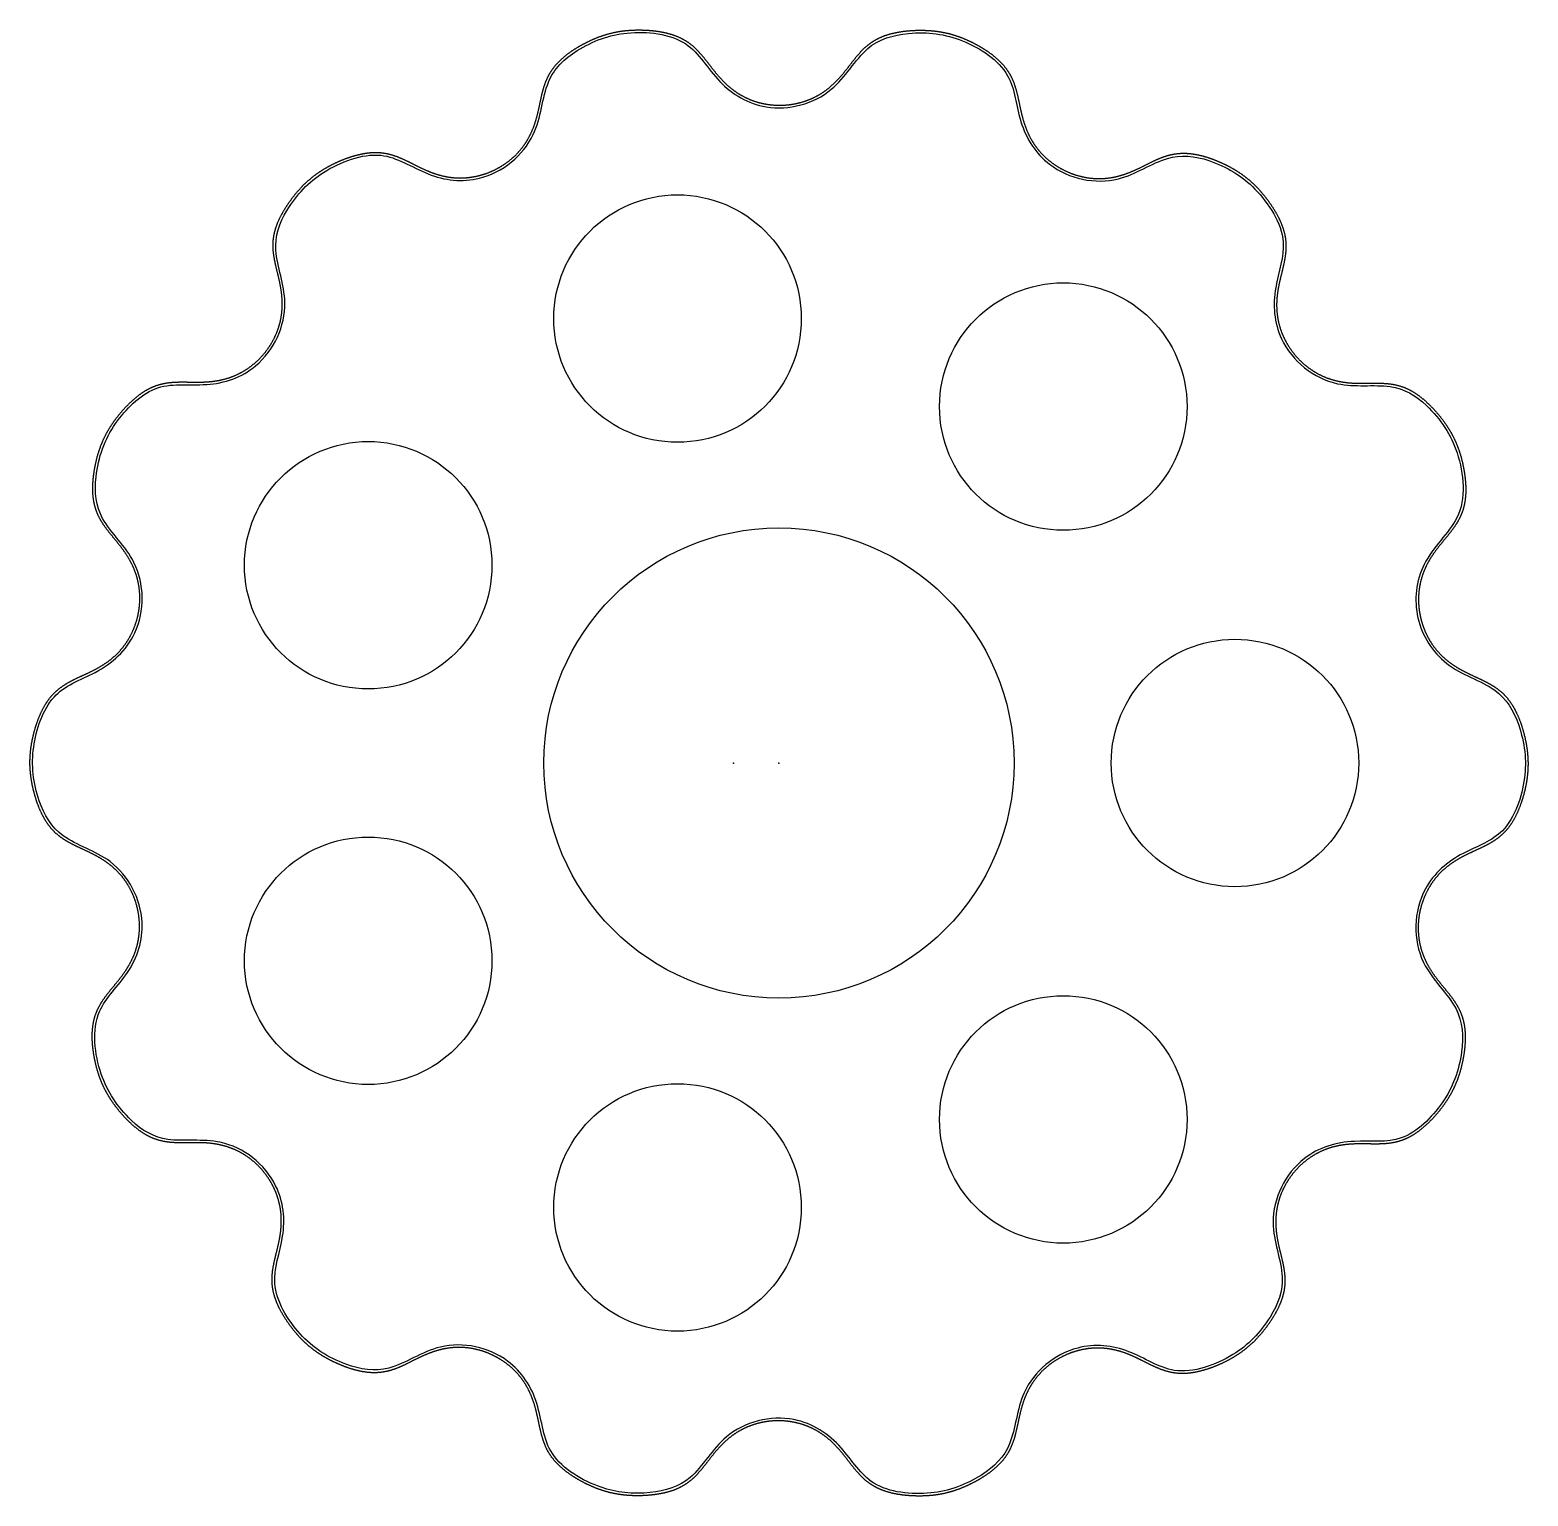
# Model space of a CAD drawing. Header units: inches. Extents: x -1.2 to 1.07, y -1.11 to 1.11.
import ezdxf

# ---------------------------------------------------------------- set-up
doc = ezdxf.new("R2010")
doc.units = ezdxf.units.IN
doc.layers.get('0').update_dxf_attribs({"linetype": 'CONTINUOUS'})

msp = doc.modelspace()

# ---------------------------------------------------------------- linework, layer by layer
for centre, radius in [((-0.2183, 0.6717), 0.187), ((0.3646, 0.5387), 0.187), ((-0.6857, 0.2989), 0.187), ((-0.065, 0), 0.3553), ((0.624, 0), 0.187), ((-0.6857, -0.2989), 0.187), ((0.3646, -0.5387), 0.187), ((-0.2183, -0.6717), 0.187)]:
    msp.add_circle(centre, radius)
msp.add_open_spline([(0.9044, 0.2202), (0.9039, 0.2225), (0.903, 0.2272), (0.9019, 0.2342), (0.9012, 0.2436), (0.9014, 0.2553), (0.9028, 0.2669), (0.9054, 0.2782), (0.9091, 0.2892), (0.9138, 0.2998), (0.9196, 0.3099), (0.9262, 0.3196), (0.9335, 0.329), (0.9411, 0.3381), (0.9486, 0.3472), (0.9557, 0.3565), (0.9618, 0.3661), (0.9668, 0.3763), (0.9703, 0.3871), (0.9723, 0.3985), (0.9731, 0.4103), (0.9728, 0.4223), (0.9715, 0.4343), (0.9696, 0.4462), (0.9671, 0.4578), (0.9639, 0.469), (0.9601, 0.4798), (0.9555, 0.4902), (0.9502, 0.5002), (0.9442, 0.51), (0.9374, 0.5195), (0.93, 0.5287), (0.9219, 0.5376), (0.9133, 0.5461), (0.9041, 0.5538), (0.8945, 0.5606), (0.8843, 0.5661), (0.8737, 0.5701), (0.8626, 0.5727), (0.8512, 0.5739), (0.8396, 0.5742), (0.8278, 0.574), (0.8159, 0.5738), (0.8041, 0.5739), (0.7924, 0.5748), (0.7808, 0.5767), (0.7696, 0.5795), (0.7587, 0.5835), (0.7483, 0.5886), (0.7384, 0.5947), (0.7291, 0.6019), (0.7205, 0.61), (0.7126, 0.6189), (0.7057, 0.6285), (0.6998, 0.6387), (0.6949, 0.6493), (0.6911, 0.6604), (0.6885, 0.6717), (0.6871, 0.6832), (0.6868, 0.6948), (0.6876, 0.7064), (0.6894, 0.718), (0.6919, 0.7296), (0.6948, 0.7411), (0.6976, 0.7526), (0.6999, 0.764), (0.7013, 0.7754), (0.7013, 0.7867), (0.6998, 0.798), (0.6967, 0.8091), (0.6923, 0.82), (0.6868, 0.8307), (0.6805, 0.841), (0.6736, 0.8509), (0.6663, 0.8602), (0.6585, 0.8689), (0.6504, 0.877), (0.6418, 0.8844), (0.6326, 0.8912), (0.623, 0.8973), (0.6128, 0.9029), (0.6021, 0.908), (0.5909, 0.9126), (0.5795, 0.9165), (0.5679, 0.9195), (0.5562, 0.9214), (0.5447, 0.9219), (0.5333, 0.9209), (0.5223, 0.9184), (0.5115, 0.9146), (0.5009, 0.9098), (0.4903, 0.9045), (0.4797, 0.8991), (0.469, 0.8942), (0.458, 0.8899), (0.4469, 0.8865), (0.4355, 0.8842), (0.424, 0.8831), (0.4124, 0.8831), (0.4008, 0.8844), (0.3893, 0.8868), (0.378, 0.8903), (0.3671, 0.895), (0.3567, 0.9006), (0.347, 0.9072), (0.3379, 0.9147), (0.3297, 0.923), (0.3225, 0.9321), (0.3162, 0.9418), (0.3109, 0.9522), (0.3066, 0.963), (0.3032, 0.9742), (0.3004, 0.9857), (0.298, 0.9974), (0.2956, 1.0089), (0.2927, 1.0202), (0.289, 1.031), (0.2841, 1.0413), (0.2778, 1.0507), (0.2702, 1.0594), (0.2615, 1.0674), (0.2519, 1.0746), (0.2417, 1.0812), (0.2313, 1.0871), (0.2206, 1.0923), (0.2099, 1.0968), (0.199, 1.1005), (0.1881, 1.1035), (0.1769, 1.1056), (0.1655, 1.1069), (0.1539, 1.1076), (0.142, 1.1075), (0.13, 1.1068), (0.118, 1.1053), (0.1062, 1.103), (0.0949, 1.0996), (0.0843, 1.0951), (0.0745, 1.0893), (0.0657, 1.0823), (0.0576, 1.0741), (0.0501, 1.0652), (0.0429, 1.0558), (0.0357, 1.0464), (0.0281, 1.0373), (0.0201, 1.0287), (0.0115, 1.0208), (0.0023, 1.0138), (-0.0076, 1.0078), (-0.0181, 1.0028), (-0.0291, 0.9989), (-0.0405, 0.9961), (-0.0521, 0.9944), (-0.064, 0.9938), (-0.0758, 0.9944), (-0.0875, 0.9961), (-0.0989, 0.9989), (-0.1098, 1.0029), (-0.1203, 1.0079), (-0.1302, 1.014), (-0.1394, 1.021), (-0.148, 1.0289), (-0.156, 1.0375), (-0.1635, 1.0466), (-0.1707, 1.0561), (-0.1779, 1.0654), (-0.1854, 1.0744), (-0.1934, 1.0825), (-0.2023, 1.0896), (-0.212, 1.0954), (-0.2226, 1.1), (-0.234, 1.1033), (-0.2458, 1.1057), (-0.2577, 1.1072), (-0.2697, 1.1079), (-0.2816, 1.108), (-0.2932, 1.1074), (-0.3046, 1.1061), (-0.3158, 1.104), (-0.3268, 1.101), (-0.3376, 1.0973), (-0.3484, 1.0928), (-0.359, 1.0876), (-0.3695, 1.0818), (-0.3797, 1.0752), (-0.3893, 1.068), (-0.398, 1.0601), (-0.4056, 1.0514), (-0.4119, 1.0419), (-0.4169, 1.0317), (-0.4206, 1.0209), (-0.4235, 1.0096), (-0.4259, 0.9981), (-0.4283, 0.9865), (-0.4311, 0.975), (-0.4346, 0.9637), (-0.439, 0.9529), (-0.4443, 0.9426), (-0.4505, 0.9329), (-0.4578, 0.9238), (-0.466, 0.9155), (-0.4751, 0.908), (-0.4849, 0.9015), (-0.4953, 0.8958), (-0.5062, 0.8912), (-0.5174, 0.8877), (-0.5289, 0.8853), (-0.5405, 0.8841), (-0.5521, 0.8841), (-0.5637, 0.8852), (-0.575, 0.8876), (-0.5862, 0.8909), (-0.5971, 0.8952), (-0.6079, 0.9002), (-0.6184, 0.9056), (-0.629, 0.9109), (-0.6396, 0.9157), (-0.6504, 0.9196), (-0.6614, 0.9221), (-0.6727, 0.9231), (-0.6843, 0.9226), (-0.6959, 0.9207), (-0.7076, 0.9177), (-0.719, 0.9139), (-0.7302, 0.9094), (-0.7409, 0.9043), (-0.7511, 0.8987), (-0.7608, 0.8926), (-0.7699, 0.8858), (-0.7786, 0.8784), (-0.7867, 0.8704), (-0.7945, 0.8617), (-0.8018, 0.8524), (-0.8087, 0.8425), (-0.815, 0.8322), (-0.8206, 0.8216), (-0.825, 0.8106), (-0.8281, 0.7995), (-0.8297, 0.7882), (-0.8297, 0.7769), (-0.8283, 0.7655), (-0.826, 0.7541), (-0.8232, 0.7426), (-0.8203, 0.7311), (-0.8179, 0.7195), (-0.8162, 0.7079), (-0.8154, 0.6963), (-0.8157, 0.6847), (-0.8171, 0.6732), (-0.8197, 0.6619), (-0.8235, 0.6508), (-0.8284, 0.6402), (-0.8344, 0.63), (-0.8413, 0.6204), (-0.8492, 0.6115), (-0.8578, 0.6035), (-0.8671, 0.5963), (-0.877, 0.5902), (-0.8875, 0.5851), (-0.8984, 0.5812), (-0.9096, 0.5783), (-0.9211, 0.5766), (-0.9328, 0.5757), (-0.9447, 0.5755), (-0.9566, 0.5758), (-0.9684, 0.576), (-0.98, 0.5757), (-0.9914, 0.5745), (-1.0024, 0.572), (-1.0131, 0.568), (-1.0233, 0.5625), (-1.0329, 0.5558), (-1.0421, 0.548), (-1.0508, 0.5396), (-1.0588, 0.5307), (-1.0663, 0.5215), (-1.0731, 0.512), (-1.0791, 0.5023), (-1.0845, 0.4922), (-1.089, 0.4818), (-1.0929, 0.471), (-1.0961, 0.4598), (-1.0986, 0.4482), (-1.1006, 0.4364), (-1.1018, 0.4244), (-1.1022, 0.4124), (-1.1015, 0.4006), (-1.0994, 0.3892), (-1.0959, 0.3784), (-1.091, 0.3682), (-1.0849, 0.3585), (-1.0778, 0.3492), (-1.0703, 0.3401), (-1.0628, 0.331), (-1.0555, 0.3216), (-1.0489, 0.3119), (-1.0432, 0.3017), (-1.0384, 0.2912), (-1.0347, 0.2802), (-1.0322, 0.2688), (-1.0308, 0.2573), (-1.0306, 0.2455), (-1.0315, 0.2338), (-1.0336, 0.2221), (-1.0368, 0.2107), (-1.0411, 0.1997), (-1.0464, 0.1892), (-1.0527, 0.1794), (-1.0599, 0.1703), (-1.068, 0.162), (-1.0769, 0.1546), (-1.0865, 0.148), (-1.0967, 0.1421), (-1.1073, 0.1368), (-1.1181, 0.1319), (-1.1288, 0.127), (-1.1392, 0.1217), (-1.1489, 0.1156), (-1.1578, 0.1086), (-1.1656, 0.1004), (-1.1724, 0.091), (-1.1782, 0.0807), (-1.1831, 0.0698), (-1.1873, 0.0584), (-1.1907, 0.0469), (-1.1934, 0.0354), (-1.1954, 0.0239), (-1.1966, 0.0125), (-1.1971, 0.0011), (-1.1967, -0.0102), (-1.1954, -0.0216), (-1.1935, -0.0331), (-1.1908, -0.0446), (-1.1874, -0.0562), (-1.1833, -0.0675), (-1.1784, -0.0785), (-1.1726, -0.0888), (-1.1658, -0.0982), (-1.158, -0.1064), (-1.1491, -0.1135), (-1.1394, -0.1195), (-1.1291, -0.1248), (-1.1183, -0.1298), (-1.1075, -0.1347), (-1.097, -0.14), (-1.0868, -0.1459), (-1.0772, -0.1526), (-1.0683, -0.16), (-1.0602, -0.1683), (-1.053, -0.1774), (-1.0468, -0.1873), (-1.0415, -0.1978), (-1.0372, -0.2088), (-1.0341, -0.2202), (-1.032, -0.2318), (-1.0311, -0.2436), (-1.0313, -0.2553), (-1.0327, -0.2669), (-1.0353, -0.2782), (-1.039, -0.2892), (-1.0438, -0.2998), (-1.0495, -0.3099), (-1.0562, -0.3196), (-1.0634, -0.329), (-1.071, -0.3381), (-1.0785, -0.3472), (-1.0856, -0.3565), (-1.0917, -0.3661), (-1.0967, -0.3763), (-1.1002, -0.3871), (-1.1022, -0.3985), (-1.103, -0.4103), (-1.1027, -0.4223), (-1.1015, -0.4343), (-1.0995, -0.4462), (-1.097, -0.4578), (-1.0938, -0.469), (-1.09, -0.4798), (-1.0854, -0.4902), (-1.0801, -0.5002), (-1.0741, -0.51), (-1.0673, -0.5195), (-1.0599, -0.5287), (-1.0519, -0.5376), (-1.0432, -0.5461), (-1.0341, -0.5538), (-1.0244, -0.5606), (-1.0142, -0.5661), (-1.0036, -0.5701), (-0.9925, -0.5727), (-0.9812, -0.5739), (-0.9695, -0.5742), (-0.9577, -0.574), (-0.9458, -0.5738), (-0.934, -0.5739), (-0.9223, -0.5748), (-0.9108, -0.5767), (-0.8995, -0.5795), (-0.8886, -0.5835), (-0.8782, -0.5886), (-0.8683, -0.5947), (-0.859, -0.6019), (-0.8504, -0.61), (-0.8426, -0.6189), (-0.8357, -0.6285), (-0.8297, -0.6387), (-0.8248, -0.6493), (-0.8211, -0.6604), (-0.8185, -0.6717), (-0.817, -0.6832), (-0.8168, -0.6948), (-0.8176, -0.7064), (-0.8193, -0.718), (-0.8218, -0.7296), (-0.8247, -0.7411), (-0.8275, -0.7526), (-0.8299, -0.764), (-0.8312, -0.7754), (-0.8312, -0.7867), (-0.8297, -0.798), (-0.8266, -0.8091), (-0.8222, -0.82), (-0.8167, -0.8307), (-0.8104, -0.841), (-0.8035, -0.8509), (-0.7962, -0.8602), (-0.7885, -0.8689), (-0.7803, -0.877), (-0.7717, -0.8844), (-0.7626, -0.8912), (-0.7529, -0.8973), (-0.7427, -0.9029), (-0.732, -0.908), (-0.7209, -0.9126), (-0.7094, -0.9165), (-0.6978, -0.9195), (-0.6861, -0.9214), (-0.6746, -0.9219), (-0.6633, -0.9209), (-0.6522, -0.9184), (-0.6414, -0.9146), (-0.6308, -0.9098), (-0.6203, -0.9045), (-0.6097, -0.8991), (-0.5989, -0.8942), (-0.588, -0.8899), (-0.5768, -0.8865), (-0.5654, -0.8842), (-0.5539, -0.8831), (-0.5423, -0.8831), (-0.5307, -0.8844), (-0.5192, -0.8868), (-0.5079, -0.8903), (-0.4971, -0.895), (-0.4867, -0.9006), (-0.4769, -0.9072), (-0.4678, -0.9147), (-0.4597, -0.923), (-0.4524, -0.9321), (-0.4461, -0.9418), (-0.4409, -0.9522), (-0.4365, -0.963), (-0.4331, -0.9742), (-0.4303, -0.9857), (-0.4279, -0.9974), (-0.4255, -1.0089), (-0.4226, -1.0202), (-0.4189, -1.031), (-0.414, -1.0413), (-0.4077, -1.0507), (-0.4001, -1.0594), (-0.3914, -1.0674), (-0.3818, -1.0746), (-0.3716, -1.0812), (-0.3612, -1.0871), (-0.3505, -1.0923), (-0.3398, -1.0968), (-0.329, -1.1005), (-0.318, -1.1035), (-0.3068, -1.1056), (-0.2954, -1.1069), (-0.2838, -1.1076), (-0.2719, -1.1075), (-0.26, -1.1068), (-0.248, -1.1053), (-0.2362, -1.103), (-0.2248, -1.0996), (-0.2142, -1.0951), (-0.2044, -1.0893), (-0.1956, -1.0823), (-0.1875, -1.0741), (-0.18, -1.0652), (-0.1728, -1.0558), (-0.1656, -1.0464), (-0.1581, -1.0373), (-0.1501, -1.0287), (-0.1415, -1.0208), (-0.1322, -1.0138), (-0.1223, -1.0078), (-0.1118, -1.0028), (-0.1008, -0.9989), (-0.0895, -0.9961), (-0.0778, -0.9944), (-0.066, -0.9938), (-0.0541, -0.9944), (-0.0425, -0.9961), (-0.0311, -0.9989), (-0.0201, -1.0029), (-0.0096, -1.0079), (0.0003, -1.014), (0.0095, -1.021), (0.0181, -1.0289), (0.0261, -1.0375), (0.0336, -1.0466), (0.0408, -1.0561), (0.048, -1.0654), (0.0555, -1.0744), (0.0635, -1.0825), (0.0723, -1.0896), (0.0821, -1.0954), (0.0927, -1.1), (0.104, -1.1033), (0.1158, -1.1057), (0.1278, -1.1072), (0.1398, -1.1079), (0.1517, -1.108), (0.1633, -1.1074), (0.1747, -1.1061), (0.1859, -1.104), (0.1968, -1.101), (0.2077, -1.0973), (0.2184, -1.0928), (0.2291, -1.0876), (0.2396, -1.0818), (0.2497, -1.0752), (0.2594, -1.068), (0.2681, -1.0601), (0.2757, -1.0514), (0.282, -1.0419), (0.2869, -1.0317), (0.2907, -1.0209), (0.2935, -1.0096), (0.296, -0.9981), (0.2984, -0.9865), (0.3012, -0.975), (0.3047, -0.9637), (0.309, -0.9529), (0.3143, -0.9426), (0.3206, -0.9329), (0.3279, -0.9238), (0.3361, -0.9155), (0.3451, -0.908), (0.3549, -0.9015), (0.3653, -0.8958), (0.3762, -0.8912), (0.3875, -0.8877), (0.399, -0.8853), (0.4106, -0.8841), (0.4222, -0.8841), (0.4337, -0.8852), (0.4451, -0.8876), (0.4563, -0.8909), (0.4672, -0.8952), (0.4779, -0.9002), (0.4885, -0.9056), (0.4991, -0.9109), (0.5097, -0.9157), (0.5205, -0.9196), (0.5315, -0.9221), (0.5428, -0.9231), (0.5544, -0.9226), (0.566, -0.9207), (0.5777, -0.9177), (0.5891, -0.9139), (0.6002, -0.9094), (0.611, -0.9043), (0.6212, -0.8987), (0.6309, -0.8926), (0.64, -0.8858), (0.6486, -0.8784), (0.6568, -0.8704), (0.6645, -0.8617), (0.6719, -0.8524), (0.6788, -0.8425), (0.6851, -0.8322), (0.6906, -0.8216), (0.6951, -0.8106), (0.6982, -0.7995), (0.6997, -0.7882), (0.6997, -0.7769), (0.6984, -0.7655), (0.6961, -0.7541), (0.6933, -0.7426), (0.6904, -0.7311), (0.688, -0.7195), (0.6862, -0.7079), (0.6855, -0.6963), (0.6857, -0.6847), (0.6872, -0.6732), (0.6898, -0.6619), (0.6936, -0.6508), (0.6985, -0.6402), (0.7045, -0.63), (0.7114, -0.6204), (0.7192, -0.6115), (0.7279, -0.6035), (0.7372, -0.5963), (0.7471, -0.5902), (0.7576, -0.5851), (0.7684, -0.5812), (0.7797, -0.5783), (0.7912, -0.5766), (0.8029, -0.5757), (0.8148, -0.5755), (0.8266, -0.5758), (0.8384, -0.576), (0.8501, -0.5757), (0.8615, -0.5745), (0.8725, -0.572), (0.8832, -0.568), (0.8933, -0.5625), (0.903, -0.5558), (0.9122, -0.548), (0.9209, -0.5396), (0.9289, -0.5307), (0.9364, -0.5215), (0.9432, -0.512), (0.9492, -0.5023), (0.9545, -0.4922), (0.9591, -0.4818), (0.963, -0.471), (0.9662, -0.4598), (0.9687, -0.4482), (0.9707, -0.4364), (0.9719, -0.4244), (0.9723, -0.4124), (0.9715, -0.4006), (0.9695, -0.3892), (0.966, -0.3784), (0.9611, -0.3682), (0.955, -0.3585), (0.9479, -0.3492), (0.9404, -0.3401), (0.9328, -0.331), (0.9256, -0.3216), (0.919, -0.3119), (0.9132, -0.3017), (0.9085, -0.2912), (0.9048, -0.2802), (0.9023, -0.2688), (0.9009, -0.2573), (0.9007, -0.2455), (0.9016, -0.2338), (0.9037, -0.2221), (0.9069, -0.2107), (0.9112, -0.1997), (0.9165, -0.1892), (0.9228, -0.1794), (0.93, -0.1703), (0.9381, -0.162), (0.947, -0.1546), (0.9566, -0.148), (0.9668, -0.1421), (0.9774, -0.1368), (0.9881, -0.1319), (0.9989, -0.127), (1.0093, -0.1217), (1.019, -0.1156), (1.0279, -0.1086), (1.0357, -0.1004), (1.0425, -0.091), (1.0483, -0.0807), (1.0532, -0.0698), (1.0573, -0.0584), (1.0608, -0.0469), (1.0635, -0.0354), (1.0655, -0.0239), (1.0667, -0.0125), (1.0671, -0.0011), (1.0667, 0.0102), (1.0655, 0.0216), (1.0635, 0.0331), (1.0608, 0.0446), (1.0575, 0.0562), (1.0534, 0.0675), (1.0485, 0.0785), (1.0427, 0.0888), (1.0359, 0.0982), (1.0281, 0.1064), (1.0192, 0.1135), (1.0095, 0.1195), (0.9991, 0.1248), (0.9884, 0.1298), (0.9776, 0.1347), (0.967, 0.14), (0.9569, 0.1459), (0.9473, 0.1526), (0.9384, 0.16), (0.9303, 0.1683), (0.9231, 0.1774), (0.9168, 0.1873), (0.9116, 0.1978), (0.9082, 0.2066), (0.9061, 0.2134), (0.905, 0.2179), (0.9044, 0.2202)], degree=5)
msp.add_open_spline([(0.9006, 0.2194), (0.8944, 0.2466), (0.8977, 0.2755), (0.9099, 0.3001), (0.923, 0.3265), (0.9471, 0.3468), (0.9594, 0.3706), (0.9741, 0.3991), (0.9699, 0.4372), (0.9596, 0.4689), (0.9508, 0.4958), (0.9349, 0.5198), (0.9135, 0.5402), (0.8974, 0.5556), (0.879, 0.5662), (0.8585, 0.569), (0.8339, 0.5723), (0.8055, 0.5676), (0.779, 0.5733), (0.7427, 0.5811), (0.7104, 0.6073), (0.6944, 0.6413), (0.6831, 0.6653), (0.681, 0.6925), (0.6856, 0.7184), (0.69, 0.7425), (0.6987, 0.7655), (0.6969, 0.7874), (0.6946, 0.8164), (0.6753, 0.8457), (0.6541, 0.8675), (0.6352, 0.8871), (0.6117, 0.9012), (0.5848, 0.9104), (0.5635, 0.9177), (0.5419, 0.9199), (0.5219, 0.9138), (0.498, 0.9065), (0.4744, 0.8896), (0.4479, 0.883), (0.4127, 0.8742), (0.3732, 0.8826), (0.344, 0.9049), (0.3229, 0.9209), (0.3083, 0.9439), (0.3007, 0.9691), (0.2934, 0.9933), (0.2917, 1.0189), (0.2805, 1.0387), (0.267, 1.0628), (0.2392, 1.0804), (0.2123, 1.0914), (0.1866, 1.1019), (0.1595, 1.1053), (0.1308, 1.1027), (0.1075, 1.1006), (0.0854, 1.0939), (0.0692, 1.0797), (0.0499, 1.0628), (0.0357, 1.0362), (0.0141, 1.0182), (-0.0126, 0.9959), (-0.0496, 0.9861), (-0.0843, 0.9918), (-0.1114, 0.9963), (-0.1358, 1.0104), (-0.1544, 1.0301), (-0.1727, 1.0495), (-0.1858, 1.0733), (-0.2057, 1.0867), (-0.2297, 1.1028), (-0.2644, 1.106), (-0.2945, 1.1032), (-0.3211, 1.1006), (-0.3464, 1.0914), (-0.3701, 1.0766), (-0.3895, 1.0645), (-0.4054, 1.0489), (-0.4133, 1.0292), (-0.4229, 1.0053), (-0.4243, 0.9753), (-0.4364, 0.9498), (-0.4516, 0.9175), (-0.4825, 0.8927), (-0.5175, 0.8839), (-0.5434, 0.8774), (-0.5706, 0.8804), (-0.5951, 0.8903), (-0.6201, 0.9004), (-0.6423, 0.9159), (-0.6665, 0.9184), (-0.6953, 0.9213), (-0.7279, 0.9086), (-0.7533, 0.8925), (-0.7756, 0.8785), (-0.7939, 0.8589), (-0.8084, 0.8354), (-0.8201, 0.8162), (-0.8269, 0.7957), (-0.8252, 0.7749), (-0.8233, 0.75), (-0.8122, 0.7233), (-0.8117, 0.6961), (-0.811, 0.6601), (-0.8279, 0.6238), (-0.8558, 0.6004), (-0.8766, 0.5829), (-0.9029, 0.5737), (-0.9298, 0.5721), (-0.9574, 0.5704), (-0.9847, 0.5748), (-1.0079, 0.5655), (-1.0313, 0.5561), (-1.0522, 0.5347), (-1.0674, 0.513), (-1.084, 0.4893), (-1.0936, 0.4622), (-1.097, 0.4323), (-1.0995, 0.4099), (-1.0972, 0.388), (-1.087, 0.3697), (-1.0745, 0.3475), (-1.0522, 0.3279), (-1.0397, 0.3029), (-1.0234, 0.2704), (-1.023, 0.23), (-1.0385, 0.1966), (-1.0507, 0.1703), (-1.0728, 0.1502), (-1.0982, 0.137), (-1.1211, 0.1252), (-1.145, 0.117), (-1.1605, 0.0997), (-1.1779, 0.0802), (-1.1874, 0.0507), (-1.1912, 0.0238), (-1.1951, -0.0032), (-1.1919, -0.0301), (-1.1828, -0.057), (-1.1754, -0.0786), (-1.1639, -0.0978), (-1.1466, -0.1101), (-1.126, -0.1246), (-1.0978, -0.1325), (-1.0757, -0.1491), (-1.0474, -0.1704), (-1.0293, -0.2051), (-1.0275, -0.241), (-1.0262, -0.2679), (-1.0345, -0.2943), (-1.0494, -0.3165), (-1.0634, -0.3374), (-1.0825, -0.3547), (-1.0916, -0.3755), (-1.1039, -0.4035), (-1.0992, -0.4401), (-1.089, -0.4703), (-1.0802, -0.4965), (-1.0645, -0.52), (-1.0436, -0.5401), (-1.0275, -0.5554), (-1.0091, -0.5661), (-0.9886, -0.5689), (-0.964, -0.5723), (-0.9356, -0.5676), (-0.9092, -0.5733), (-0.8737, -0.5808), (-0.8419, -0.6059), (-0.8256, -0.6388), (-0.8138, -0.6625), (-0.8109, -0.6895), (-0.8151, -0.7153), (-0.8191, -0.7402), (-0.8285, -0.7639), (-0.8269, -0.7865), (-0.825, -0.8138), (-0.8077, -0.8414), (-0.7885, -0.8628), (-0.7697, -0.8837), (-0.7466, -0.8986), (-0.7193, -0.9087), (-0.6978, -0.9168), (-0.6753, -0.9202), (-0.6548, -0.9147), (-0.6295, -0.9078), (-0.6047, -0.8895), (-0.5766, -0.8827), (-0.5422, -0.8744), (-0.5038, -0.8826), (-0.475, -0.9041), (-0.4537, -0.92), (-0.4388, -0.9428), (-0.431, -0.968), (-0.4228, -0.9946), (-0.4213, -1.0228), (-0.4074, -1.0438), (-0.3916, -1.0676), (-0.3619, -1.0847), (-0.3339, -1.0945), (-0.3105, -1.1027), (-0.2856, -1.1051), (-0.2597, -1.1026), (-0.2369, -1.1004), (-0.2153, -1.0938), (-0.1994, -1.0799), (-0.18, -1.0631), (-0.1659, -1.0366), (-0.1443, -1.0184), (-0.1168, -0.9953), (-0.0781, -0.9855), (-0.0424, -0.9924), (-0.0143, -0.9978), (0.0104, -1.0138), (0.029, -1.0351), (0.0458, -1.0543), (0.0587, -1.0761), (0.0781, -1.0882), (0.1019, -1.103), (0.1355, -1.1059), (0.1646, -1.1032), (0.1915, -1.1006), (0.217, -1.0912), (0.2409, -1.0761), (0.26, -1.064), (0.2756, -1.0486), (0.2834, -1.0291), (0.2927, -1.0059), (0.2942, -0.9769), (0.3055, -0.9519), (0.3203, -0.919), (0.3511, -0.8934), (0.3864, -0.8842), (0.4122, -0.8775), (0.4393, -0.8801), (0.4638, -0.8898), (0.4879, -0.8992), (0.5094, -0.9143), (0.5323, -0.9179), (0.5614, -0.9224), (0.5947, -0.91), (0.6209, -0.894), (0.6437, -0.8802), (0.6623, -0.861), (0.6772, -0.8374), (0.6892, -0.8183), (0.6967, -0.7976), (0.6955, -0.7768), (0.6939, -0.7509), (0.6819, -0.7229), (0.6818, -0.6945), (0.6815, -0.6578), (0.6997, -0.6209), (0.7289, -0.5979), (0.7504, -0.581), (0.7773, -0.5729), (0.8045, -0.5718), (0.8294, -0.5709), (0.8539, -0.5741), (0.8751, -0.5666), (0.8996, -0.5579), (0.9214, -0.5359), (0.9372, -0.5135), (0.9532, -0.4907), (0.9626, -0.4651), (0.9665, -0.4366), (0.9696, -0.4136), (0.9682, -0.3906), (0.9581, -0.3717), (0.9457, -0.3482), (0.9219, -0.3279), (0.9091, -0.3016), (0.8924, -0.2673), (0.8935, -0.2242), (0.9118, -0.1902), (0.9244, -0.1667), (0.9453, -0.1488), (0.9689, -0.1367), (0.9905, -0.1257), (1.0129, -0.1179), (1.0281, -0.1023), (1.0475, -0.0826), (1.0576, -0.0511), (1.0615, -0.0225), (1.0651, 0.0041), (1.0618, 0.0307), (1.0528, 0.0572), (1.0454, 0.0788), (1.0339, 0.0979), (1.0166, 0.1101), (0.9955, 0.125), (0.9664, 0.133), (0.944, 0.1505), (0.9224, 0.1674), (0.9068, 0.1921), (0.9006, 0.2194)], degree=3, knots=[0, 0, 0, 0, 0.009819, 0.009819, 0.009819, 0.020357, 0.020357, 0.020357, 0.033023, 0.033023, 0.033023, 0.04379, 0.04379, 0.04379, 0.051875, 0.051875, 0.051875, 0.061563, 0.061563, 0.061563, 0.074856, 0.074856, 0.074856, 0.084244, 0.084244, 0.084244, 0.092994, 0.092994, 0.092994, 0.104546, 0.104546, 0.104546, 0.114893, 0.114893, 0.114893, 0.123066, 0.123066, 0.123066, 0.132848, 0.132848, 0.132848, 0.145826, 0.145826, 0.145826, 0.155196, 0.155196, 0.155196, 0.164227, 0.164227, 0.164227, 0.175189, 0.175189, 0.175189, 0.185661, 0.185661, 0.185661, 0.194166, 0.194166, 0.194166, 0.204253, 0.204253, 0.204253, 0.216687, 0.216687, 0.216687, 0.226361, 0.226361, 0.226361, 0.235866, 0.235866, 0.235866, 0.247353, 0.247353, 0.247353, 0.257532, 0.257532, 0.257532, 0.265836, 0.265836, 0.265836, 0.275929, 0.275929, 0.275929, 0.288699, 0.288699, 0.288699, 0.298114, 0.298114, 0.298114, 0.307724, 0.307724, 0.307724, 0.319216, 0.319216, 0.319216, 0.329273, 0.329273, 0.329273, 0.337437, 0.337437, 0.337437, 0.347176, 0.347176, 0.347176, 0.360059, 0.360059, 0.360059, 0.369656, 0.369656, 0.369656, 0.379506, 0.379506, 0.379506, 0.389496, 0.389496, 0.389496, 0.40043, 0.40043, 0.40043, 0.408641, 0.408641, 0.408641, 0.418636, 0.418636, 0.418636, 0.431646, 0.431646, 0.431646, 0.441876, 0.441876, 0.441876, 0.451061, 0.451061, 0.451061, 0.461375, 0.461375, 0.461375, 0.47169, 0.47169, 0.47169, 0.480013, 0.480013, 0.480013, 0.489888, 0.489888, 0.489888, 0.502564, 0.502564, 0.502564, 0.512078, 0.512078, 0.512078, 0.521077, 0.521077, 0.521077, 0.533204, 0.533204, 0.533204, 0.543764, 0.543764, 0.543764, 0.551851, 0.551851, 0.551851, 0.561534, 0.561534, 0.561534, 0.574526, 0.574526, 0.574526, 0.583879, 0.583879, 0.583879, 0.592874, 0.592874, 0.592874, 0.603731, 0.603731, 0.603731, 0.614296, 0.614296, 0.614296, 0.62266, 0.62266, 0.62266, 0.632989, 0.632989, 0.632989, 0.645673, 0.645673, 0.645673, 0.655064, 0.655064, 0.655064, 0.66501, 0.66501, 0.66501, 0.676313, 0.676313, 0.676313, 0.685793, 0.685793, 0.685793, 0.694113, 0.694113, 0.694113, 0.704209, 0.704209, 0.704209, 0.717072, 0.717072, 0.717072, 0.72716, 0.72716, 0.72716, 0.736233, 0.736233, 0.736233, 0.747358, 0.747358, 0.747358, 0.757638, 0.757638, 0.757638, 0.765848, 0.765848, 0.765848, 0.775648, 0.775648, 0.775648, 0.788555, 0.788555, 0.788555, 0.797945, 0.797945, 0.797945, 0.807159, 0.807159, 0.807159, 0.818853, 0.818853, 0.818853, 0.828978, 0.828978, 0.828978, 0.837187, 0.837187, 0.837187, 0.847363, 0.847363, 0.847363, 0.860516, 0.860516, 0.860516, 0.8702, 0.8702, 0.8702, 0.8791, 0.8791, 0.8791, 0.889433, 0.889433, 0.889433, 0.899906, 0.899906, 0.899906, 0.90835, 0.90835, 0.90835, 0.918808, 0.918808, 0.918808, 0.932481, 0.932481, 0.932481, 0.94196, 0.94196, 0.94196, 0.950587, 0.950587, 0.950587, 0.96154, 0.96154, 0.96154, 0.971727, 0.971727, 0.971727, 0.980016, 0.980016, 0.980016, 0.990157, 0.990157, 0.990157, 1, 1, 1, 1])
for p in [(-0.1339, 0), (-0.065, 0)]:
    msp.add_point(p)

doc.saveas('drawing.dxf')
